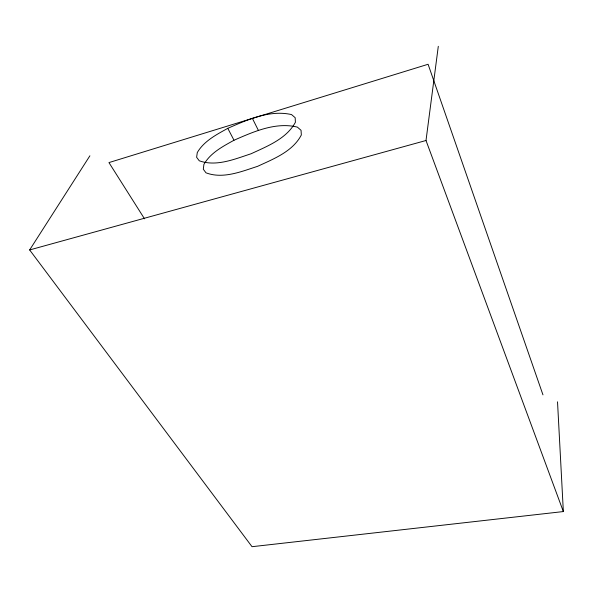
<?xml version="1.0" encoding="UTF-8"?>
<svg xmlns="http://www.w3.org/2000/svg" width="593" height="593" viewBox="0 0 593 593"><rect width="100%" height="100%" fill="white"/><g stroke="black" fill="none" stroke-linecap="round" stroke-linejoin="round"><path stroke-width="0.89" d="M89.899 155.796L29.65 249.942L252.025 546.694L563.35 511.566L426.004 140.504L438.301 46.306M227.786 128.333C216.482 134.611 204.044 141.015 197.284 152.549L196.624 157.286L199.27 160.792C216.378 166.944 234.784 159.065 251.113 153.75C267.317 146.189 286.449 138.829 295.403 122.277L295.173 117.696L291.534 114.575C269.615 109.631 247.503 119.712 227.786 128.333L234.005 140.244C253.589 131.698 275.693 121.802 297.382 127.11L301.051 130.327L301.333 134.982C292.697 151.549 273.655 158.894 257.584 166.337C241.344 171.57 222.909 179.249 205.986 172.815L203.31 169.227L203.896 164.424C210.441 152.875 222.798 146.464 234.005 140.244M29.65 249.942L426.004 140.504M144.522 218.824L108.949 162.586L428.094 64.274L542.966 394.856M252.373 118.355L258.407 130.43M557.524 401.817L563.35 511.566"/></g></svg>
